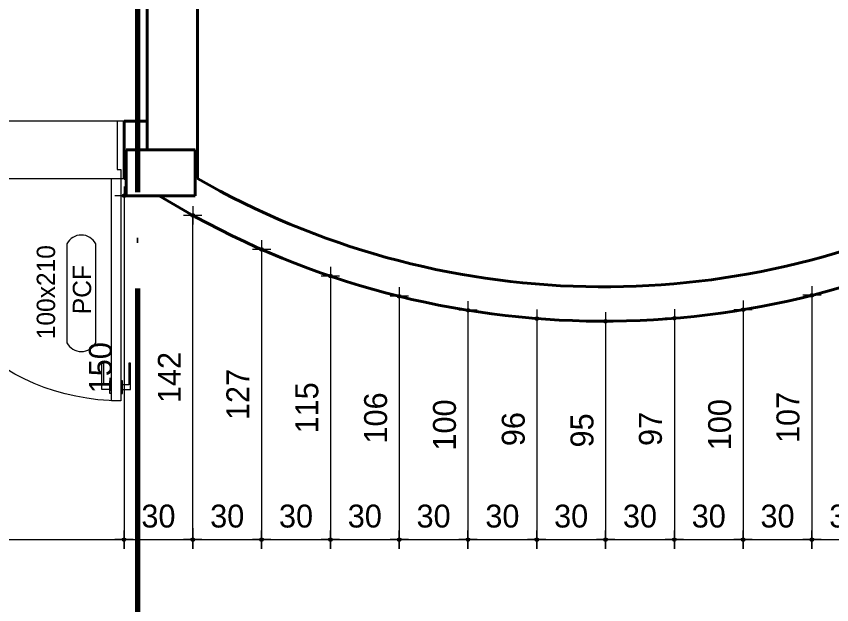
# Model space of a CAD drawing. Header units: millimetres. Extents: x 13204 to 24802, y 21209 to 40694.
# Drawn here: x 15569.4 to 15925, y 33020 to 33276.8 of the extents above; entities that cross this region are included whole.
import ezdxf
from ezdxf.enums import TextEntityAlignment as Align

# ---------------------------------------------------------------- set-up
doc = ezdxf.new("R2010")
doc.units = ezdxf.units.MM
doc.linetypes.add('ACAD_ISO04W100', pattern=[30, 24, -3, 0, -3])
for name, color, linetype, lineweight in [('COTAS', 30, 'Continuous', 5), ('ESPECARQ', 2, 'Continuous', 20), ('Esquadrias', 2, 'Continuous', 20), ('Linha Corte', 7, 'Continuous', 70), ('PAREDE', 1, 'Continuous', 40), ('Paredes', 1, 'Continuous', 40), ('PISO', 5, 'Continuous', 5), ('TEXTO', 4, 'Continuous', 5)]:
    doc.layers.add(name, color=color, linetype=linetype, lineweight=lineweight)
doc.styles.add('LANA', font='stylu.ttf')
doc.styles.add('REGUA60', font='cityb___.ttf', dxfattribs={"width": 1.4})
doc.dimstyles.new('COTA 50', dxfattribs={"dimscale": 0, "dimtxt": 10, "dimasz": 0.5, "dimexe": 1.25, "dimexo": 5, "dimgap": 5, "dimtad": 1, "dimdec": 0, "dimtxsty": 'LANA', "dimblk": 'cota', "dimcen": 2.5, "dimse2": 1, "dimclrd": 256, "dimclre": 256, "dimclrt": 256, "dimaunit": 1, "dimadec": 0, "dimazin": 0, "dimtfac": 1, "dimtdec": 0, "dimtmove": 0, "dimatfit": 3, "dimldrblk": 'DOTSMALL', "dimfxl": 5, "dimfxlon": 1, "dimtzin": 9, "dimlwd": -1, "dimlwe": -1, "dimarcsym": 0})

# ---------------------------------------------------------------- blocks, each defined once
blk = doc.blocks.new('P20X30V')
at = {"layer": 'Paredes'}
for p, q in [((0.1, 0.15), (-0.1, 0.15)), ((-0.1, 0.15), (-0.1, -0.15)), ((0.1, -0.15), (0.1, 0.15)), ((-0.1, -0.15), (0.1, -0.15)), ((0.0345, -0.1497), (0.0345, -0.1497))]:
    blk.add_line(p, q, dxfattribs=at)
blk = doc.blocks.new('*U26', base_point=(58999.28, 5578.06))
at = {"layer": 'Esquadrias'}
for p, q in [((58997.78, 5675.06), (58993.78, 5675.06)), ((58993.78, 5675.06), (58993.78, 5578.06)), ((58997.78, 5578.06), (58997.78, 5675.06)), ((58993.03, 5670.06), (58989.53, 5670.06)), ((58989.53, 5670.06), (58989.53, 5658.56)), ((58993.78, 5671.81), (58993.03, 5671.81)), ((58993.03, 5671.81), (58993.03, 5666.31)), ((58997.78, 5671.81), (58998.53, 5671.81)), ((58998.53, 5671.81), (58998.53, 5666.31)), ((58998.53, 5670.06), (59002.03, 5670.06)), ((59002.03, 5670.06), (59002.03, 5658.56)), ((58990.28, 5658.56), (58990.28, 5668.06)), ((58990.28, 5668.06), (58993.03, 5668.06)), ((58993.03, 5666.31), (58993.78, 5666.31)), ((58998.53, 5666.31), (58997.78, 5666.31)), ((59001.28, 5668.06), (58998.53, 5668.06)), ((59001.28, 5658.56), (59001.28, 5668.06)), ((58989.53, 5658.56), (58990.28, 5658.56)), ((59002.03, 5658.56), (59001.28, 5658.56)), ((58900.78, 5578.06), (58899.28, 5578.06)), ((58900.78, 5574.06), (58900.78, 5578.06)), ((58993.78, 5578.06), (58997.78, 5578.06)), ((58997.78, 5578.06), (58999.28, 5578.06)), ((58997.78, 5574.06), (58997.78, 5578.06)), ((58902.28, 5574.06), (58900.78, 5574.06)), ((58902.28, 5553.06), (58902.28, 5574.06)), ((58996.28, 5553.06), (58996.28, 5574.06)), ((58996.28, 5574.06), (58997.78, 5574.06)), ((58899.28, 5553.06), (58902.28, 5553.06)), ((58999.28, 5553.06), (58996.28, 5553.06))]:
    blk.add_line(p, q, dxfattribs=at)
at = {"layer": 'Esquadrias', "color": 0}
blk.add_arc((58997.78, 5578.06), 97, 90, 180, dxfattribs=at)
blk = doc.blocks.new('INDESQ2')
at = {"color": 0, "linetype": 'ByBlock'}
for p, q in [((4.318, 2.959), (-4.318, 2.959)), ((-4.318, 0.438), (4.318, 0.438))]:
    blk.add_line(p, q, dxfattribs=at)
at = {"color": 0}
for centre, start, end in [((-3.665, 1.698), 117.36541, 242.63459), ((3.665, 1.698), 297.36541, 62.63459)]:
    blk.add_arc(centre, 1.42, start, end, dxfattribs=at)
at = {"style": 'REGUA60', "width": 1.4, "flags": 9}
blk.add_attdef('LOCAL', text='', height=1.5, dxfattribs=at).set_placement((-0.08, -4.348), align=Align.CENTER)
at = {"layer": 'ESPECARQ', "color": 0, "style": 'REGUA60'}
for tag, width, p in [('COD', 1.1, (-0.08, 0.951)), ('DIM', 1.4, (-0.08, -2.169))]:
    blk.add_attdef(tag, text='', height=1.5, dxfattribs=dict(at, width=width)).set_placement(p, align=Align.CENTER)
blk = doc.blocks.new('cota')
at = {"layer": 'COTAS'}
blk.add_hatch(color=256, dxfattribs=at).paths.add_polyline_path([(-1.6, 0, 1), (1.6, 0, 1)])
for points in [[(0, 1.6), (0, 8)], [(-1.6, 0), (-8, 0)], [(8, 0), (1.6, 0)], [(0, -8), (0, -1.6)]]:
    blk.add_lwpolyline(points, dxfattribs=at)
blk.add_circle((0, 0), 1.6, dxfattribs=at)
blk = doc.blocks.new('*D363')
at = {"layer": 'COTAS', "transparency": 16777216}
for p, q in [((15162.4, 33053.36), (15162.4, 33047.11)), ((15162.9, 33048.36), (15615.85, 33048.36))]:
    blk.add_line(p, q, dxfattribs=at)
at = {"layer": 'Defpoints', "color": 0, "transparency": 16777216}
for p in [(15162.4, 33205.94), (15616.35, 33048.36), (15616.35, 33048.36)]:
    blk.add_point(p, dxfattribs=at)
at = {"layer": 'COTAS', "transparency": 16777216, "xscale": 0.5, "yscale": 0.5, "zscale": 0.5, "rotation": 180}
blk.add_blockref('cota', (15162.4, 33048.36), dxfattribs=at)
at = {"layer": 'COTAS', "transparency": 16777216, "xscale": 0.5, "yscale": 0.5, "zscale": 0.5}
blk.add_blockref('cota', (15616.35, 33048.36), dxfattribs=at)
at = {"layer": 'COTAS', "transparency": 16777216, "insert": (15389.37, 33058.58), "char_height": 10, "attachment_point": 5, "style": 'LANA'}
blk.add_mtext('454', dxfattribs=at)
blk = doc.blocks.new('_DotSmall')
at = {"layer": 'PAREDE', "color": 0, "const_width": 0.5}
blk.add_lwpolyline([(-0.0625, 0, 1), (0.0625, 0, 1)], format="xyb", close=True, dxfattribs=at)
blk = doc.blocks.new('*D364')
at = {"layer": 'COTAS', "transparency": 16777216}
for p, q in [((15616.35, 33053.36), (15616.35, 33047.11)), ((15616.85, 33048.36), (15645.85, 33048.36))]:
    blk.add_line(p, q, dxfattribs=at)
at = {"layer": 'Defpoints', "color": 0, "transparency": 16777216}
for p in [(15616.35, 33205.94), (15646.35, 33189.88), (15646.35, 33048.36)]:
    blk.add_point(p, dxfattribs=at)
at = {"layer": 'COTAS', "transparency": 16777216, "xscale": 0.5, "yscale": 0.5, "zscale": 0.5, "rotation": 180}
blk.add_blockref('cota', (15616.35, 33048.36), dxfattribs=at)
at = {"layer": 'COTAS', "transparency": 16777216, "xscale": 0.5, "yscale": 0.5, "zscale": 0.5}
blk.add_blockref('cota', (15646.35, 33048.36), dxfattribs=at)
at = {"layer": 'COTAS', "transparency": 16777216, "insert": (15631.35, 33058.58), "char_height": 10, "attachment_point": 5, "style": 'LANA'}
blk.add_mtext('30', dxfattribs=at)
blk = doc.blocks.new('*D365')
at = {"layer": 'COTAS', "transparency": 16777216}
for p, q in [((15621.35, 33198.44), (15615.1, 33198.44)), ((15616.35, 33197.94), (15616.35, 33048.86))]:
    blk.add_line(p, q, dxfattribs=at)
at = {"layer": 'Defpoints', "color": 0, "transparency": 16777216}
for p in [(15632.35, 33198.44), (15616.35, 33048.36), (15632.35, 33048.36)]:
    blk.add_point(p, dxfattribs=at)
at = {"layer": 'COTAS', "transparency": 16777216, "xscale": 0.5, "yscale": 0.5, "zscale": 0.5}
for p, rotation in [((15616.35, 33198.44), 90), ((15616.35, 33048.36), 270)]:
    blk.add_blockref('cota', p, dxfattribs=dict(at, rotation=rotation))
at = {"layer": 'COTAS', "transparency": 16777216, "insert": (15606.1, 33123.4), "char_height": 10, "attachment_point": 5, "rotation": 90, "style": 'LANA'}
blk.add_mtext('150', dxfattribs=at)
blk = doc.blocks.new('*D357')
at = {"layer": 'COTAS', "transparency": 16777216}
for p, q in [((15646.35, 33053.36), (15646.35, 33047.11)), ((15646.85, 33048.36), (15675.85, 33048.36))]:
    blk.add_line(p, q, dxfattribs=at)
at = {"layer": 'Defpoints', "color": 0, "transparency": 16777216}
for p in [(15646.35, 33189.88), (15676.35, 33175.04), (15676.35, 33048.36)]:
    blk.add_point(p, dxfattribs=at)
at = {"layer": 'COTAS', "transparency": 16777216, "xscale": 0.5, "yscale": 0.5, "zscale": 0.5, "rotation": 180}
blk.add_blockref('cota', (15646.35, 33048.36), dxfattribs=at)
at = {"layer": 'COTAS', "transparency": 16777216, "xscale": 0.5, "yscale": 0.5, "zscale": 0.5}
blk.add_blockref('cota', (15676.35, 33048.36), dxfattribs=at)
at = {"layer": 'COTAS', "transparency": 16777216, "insert": (15661.35, 33058.58), "char_height": 10, "attachment_point": 5, "style": 'LANA'}
blk.add_mtext('30', dxfattribs=at)
blk = doc.blocks.new('*D358')
at = {"layer": 'COTAS', "transparency": 16777216}
for p, q in [((15676.35, 33053.36), (15676.35, 33047.11)), ((15676.85, 33048.36), (15705.85, 33048.36))]:
    blk.add_line(p, q, dxfattribs=at)
at = {"layer": 'Defpoints', "color": 0, "transparency": 16777216}
for p in [(15676.35, 33175.04), (15706.35, 33163.37), (15706.35, 33048.36)]:
    blk.add_point(p, dxfattribs=at)
at = {"layer": 'COTAS', "transparency": 16777216, "xscale": 0.5, "yscale": 0.5, "zscale": 0.5, "rotation": 180}
blk.add_blockref('cota', (15676.35, 33048.36), dxfattribs=at)
at = {"layer": 'COTAS', "transparency": 16777216, "xscale": 0.5, "yscale": 0.5, "zscale": 0.5}
blk.add_blockref('cota', (15706.35, 33048.36), dxfattribs=at)
at = {"layer": 'COTAS', "transparency": 16777216, "insert": (15691.35, 33058.58), "char_height": 10, "attachment_point": 5, "style": 'LANA'}
blk.add_mtext('30', dxfattribs=at)
blk = doc.blocks.new('*D359')
at = {"layer": 'COTAS', "transparency": 16777216}
for p, q in [((15706.35, 33053.36), (15706.35, 33047.11)), ((15706.85, 33048.36), (15735.85, 33048.36))]:
    blk.add_line(p, q, dxfattribs=at)
at = {"layer": 'Defpoints', "color": 0, "transparency": 16777216}
for p in [(15706.35, 33163.37), (15736.35, 33154.58), (15736.35, 33048.36)]:
    blk.add_point(p, dxfattribs=at)
at = {"layer": 'COTAS', "transparency": 16777216, "xscale": 0.5, "yscale": 0.5, "zscale": 0.5, "rotation": 180}
blk.add_blockref('cota', (15706.35, 33048.36), dxfattribs=at)
at = {"layer": 'COTAS', "transparency": 16777216, "xscale": 0.5, "yscale": 0.5, "zscale": 0.5}
blk.add_blockref('cota', (15736.35, 33048.36), dxfattribs=at)
at = {"layer": 'COTAS', "transparency": 16777216, "insert": (15721.35, 33058.58), "char_height": 10, "attachment_point": 5, "style": 'LANA'}
blk.add_mtext('30', dxfattribs=at)
blk = doc.blocks.new('*D360')
at = {"layer": 'COTAS', "transparency": 16777216}
for p, q in [((15736.35, 33053.36), (15736.35, 33047.11)), ((15736.85, 33048.36), (15765.85, 33048.36))]:
    blk.add_line(p, q, dxfattribs=at)
at = {"layer": 'Defpoints', "color": 0, "transparency": 16777216}
for p in [(15736.35, 33154.58), (15766.35, 33148.45), (15766.35, 33048.36)]:
    blk.add_point(p, dxfattribs=at)
at = {"layer": 'COTAS', "transparency": 16777216, "xscale": 0.5, "yscale": 0.5, "zscale": 0.5, "rotation": 180}
blk.add_blockref('cota', (15736.35, 33048.36), dxfattribs=at)
at = {"layer": 'COTAS', "transparency": 16777216, "xscale": 0.5, "yscale": 0.5, "zscale": 0.5}
blk.add_blockref('cota', (15766.35, 33048.36), dxfattribs=at)
at = {"layer": 'COTAS', "transparency": 16777216, "insert": (15751.35, 33058.58), "char_height": 10, "attachment_point": 5, "style": 'LANA'}
blk.add_mtext('30', dxfattribs=at)
blk = doc.blocks.new('*D340')
at = {"layer": 'COTAS', "transparency": 16777216}
for p, q in [((15766.35, 33053.36), (15766.35, 33047.11)), ((15766.85, 33048.36), (15795.85, 33048.36))]:
    blk.add_line(p, q, dxfattribs=at)
at = {"layer": 'Defpoints', "color": 0, "transparency": 16777216}
for p in [(15766.35, 33148.45), (15796.35, 33144.84), (15796.35, 33048.36)]:
    blk.add_point(p, dxfattribs=at)
at = {"layer": 'COTAS', "transparency": 16777216, "xscale": 0.5, "yscale": 0.5, "zscale": 0.5, "rotation": 180}
blk.add_blockref('cota', (15766.35, 33048.36), dxfattribs=at)
at = {"layer": 'COTAS', "transparency": 16777216, "xscale": 0.5, "yscale": 0.5, "zscale": 0.5}
blk.add_blockref('cota', (15796.35, 33048.36), dxfattribs=at)
at = {"layer": 'COTAS', "transparency": 16777216, "insert": (15781.35, 33058.58), "char_height": 10, "attachment_point": 5, "style": 'LANA'}
blk.add_mtext('30', dxfattribs=at)
blk = doc.blocks.new('*D341')
at = {"layer": 'COTAS', "transparency": 16777216}
for p, q in [((15796.35, 33053.36), (15796.35, 33047.11)), ((15796.85, 33048.36), (15825.85, 33048.36))]:
    blk.add_line(p, q, dxfattribs=at)
at = {"layer": 'Defpoints', "color": 0, "transparency": 16777216}
for p in [(15796.35, 33144.84), (15826.35, 33143.69), (15826.35, 33048.36)]:
    blk.add_point(p, dxfattribs=at)
at = {"layer": 'COTAS', "transparency": 16777216, "xscale": 0.5, "yscale": 0.5, "zscale": 0.5, "rotation": 180}
blk.add_blockref('cota', (15796.35, 33048.36), dxfattribs=at)
at = {"layer": 'COTAS', "transparency": 16777216, "xscale": 0.5, "yscale": 0.5, "zscale": 0.5}
blk.add_blockref('cota', (15826.35, 33048.36), dxfattribs=at)
at = {"layer": 'COTAS', "transparency": 16777216, "insert": (15811.35, 33058.58), "char_height": 10, "attachment_point": 5, "style": 'LANA'}
blk.add_mtext('30', dxfattribs=at)
blk = doc.blocks.new('*D342')
at = {"layer": 'COTAS', "transparency": 16777216}
for p, q in [((15826.35, 33053.36), (15826.35, 33047.11)), ((15826.85, 33048.36), (15855.85, 33048.36))]:
    blk.add_line(p, q, dxfattribs=at)
at = {"layer": 'Defpoints', "color": 0, "transparency": 16777216}
for p in [(15826.35, 33143.69), (15856.35, 33144.98), (15856.35, 33048.36)]:
    blk.add_point(p, dxfattribs=at)
at = {"layer": 'COTAS', "transparency": 16777216, "xscale": 0.5, "yscale": 0.5, "zscale": 0.5, "rotation": 180}
blk.add_blockref('cota', (15826.35, 33048.36), dxfattribs=at)
at = {"layer": 'COTAS', "transparency": 16777216, "xscale": 0.5, "yscale": 0.5, "zscale": 0.5}
blk.add_blockref('cota', (15856.35, 33048.36), dxfattribs=at)
at = {"layer": 'COTAS', "transparency": 16777216, "insert": (15841.35, 33058.58), "char_height": 10, "attachment_point": 5, "style": 'LANA'}
blk.add_mtext('30', dxfattribs=at)
blk = doc.blocks.new('*D343')
at = {"layer": 'COTAS', "transparency": 16777216}
for p, q in [((15856.35, 33053.36), (15856.35, 33047.11)), ((15856.85, 33048.36), (15885.85, 33048.36))]:
    blk.add_line(p, q, dxfattribs=at)
at = {"layer": 'Defpoints', "color": 0, "transparency": 16777216}
for p in [(15886.35, 33148.72), (15856.35, 33144.98), (15886.35, 33048.36)]:
    blk.add_point(p, dxfattribs=at)
at = {"layer": 'COTAS', "transparency": 16777216, "xscale": 0.5, "yscale": 0.5, "zscale": 0.5, "rotation": 180}
blk.add_blockref('cota', (15856.35, 33048.36), dxfattribs=at)
at = {"layer": 'COTAS', "transparency": 16777216, "xscale": 0.5, "yscale": 0.5, "zscale": 0.5}
blk.add_blockref('cota', (15886.35, 33048.36), dxfattribs=at)
at = {"layer": 'COTAS', "transparency": 16777216, "insert": (15871.35, 33058.58), "char_height": 10, "attachment_point": 5, "style": 'LANA'}
blk.add_mtext('30', dxfattribs=at)
blk = doc.blocks.new('*D344')
at = {"layer": 'COTAS', "transparency": 16777216}
for p, q in [((15886.35, 33053.36), (15886.35, 33047.11)), ((15886.85, 33048.36), (15915.85, 33048.36))]:
    blk.add_line(p, q, dxfattribs=at)
at = {"layer": 'Defpoints', "color": 0, "transparency": 16777216}
for p in [(15916.35, 33154.99), (15886.35, 33148.72), (15916.35, 33048.36)]:
    blk.add_point(p, dxfattribs=at)
at = {"layer": 'COTAS', "transparency": 16777216, "xscale": 0.5, "yscale": 0.5, "zscale": 0.5, "rotation": 180}
blk.add_blockref('cota', (15886.35, 33048.36), dxfattribs=at)
at = {"layer": 'COTAS', "transparency": 16777216, "xscale": 0.5, "yscale": 0.5, "zscale": 0.5}
blk.add_blockref('cota', (15916.35, 33048.36), dxfattribs=at)
at = {"layer": 'COTAS', "transparency": 16777216, "insert": (15901.35, 33058.58), "char_height": 10, "attachment_point": 5, "style": 'LANA'}
blk.add_mtext('30', dxfattribs=at)
blk = doc.blocks.new('*D345')
at = {"layer": 'COTAS', "transparency": 16777216}
for p, q in [((15916.35, 33053.36), (15916.35, 33047.11)), ((15916.85, 33048.36), (15945.85, 33048.36))]:
    blk.add_line(p, q, dxfattribs=at)
at = {"layer": 'Defpoints', "color": 0, "transparency": 16777216}
for p in [(15916.35, 33154.99), (15946.35, 33048.36), (15946.35, 33048.36)]:
    blk.add_point(p, dxfattribs=at)
at = {"layer": 'COTAS', "transparency": 16777216, "xscale": 0.5, "yscale": 0.5, "zscale": 0.5, "rotation": 180}
blk.add_blockref('cota', (15916.35, 33048.36), dxfattribs=at)
at = {"layer": 'COTAS', "transparency": 16777216, "xscale": 0.5, "yscale": 0.5, "zscale": 0.5}
blk.add_blockref('cota', (15946.35, 33048.36), dxfattribs=at)
at = {"layer": 'COTAS', "transparency": 16777216, "insert": (15931.35, 33058.58), "char_height": 10, "attachment_point": 5, "style": 'LANA'}
blk.add_mtext('30', dxfattribs=at)
blk = doc.blocks.new('*D319')
at = {"layer": 'COTAS', "transparency": 16777216}
for p, q in [((15646.35, 33048.86), (15646.35, 33189.38)), ((15646.35, 33048.36), (15645.1, 33048.36))]:
    blk.add_line(p, q, dxfattribs=at)
at = {"layer": 'Defpoints', "color": 0, "transparency": 16777216}
for p in [(15646.35, 33189.88), (15646.35, 33189.88), (15646.35, 33048.36)]:
    blk.add_point(p, dxfattribs=at)
at = {"layer": 'COTAS', "transparency": 16777216, "xscale": 0.5, "yscale": 0.5, "zscale": 0.5}
for p, rotation in [((15646.35, 33189.88), 90), ((15646.35, 33048.36), 270)]:
    blk.add_blockref('cota', p, dxfattribs=dict(at, rotation=rotation))
at = {"layer": 'COTAS', "transparency": 16777216, "insert": (15636.12, 33119.12), "char_height": 10, "attachment_point": 5, "rotation": 90, "style": 'LANA'}
blk.add_mtext('142', dxfattribs=at)
blk = doc.blocks.new('*D320')
at = {"layer": 'COTAS', "transparency": 16777216}
for p, q in [((15676.35, 33175.04), (15675.1, 33175.04)), ((15676.35, 33174.54), (15676.35, 33048.86))]:
    blk.add_line(p, q, dxfattribs=at)
at = {"layer": 'Defpoints', "color": 0, "transparency": 16777216}
for p in [(15676.35, 33175.04), (15676.35, 33048.36), (15676.35, 33048.36)]:
    blk.add_point(p, dxfattribs=at)
at = {"layer": 'COTAS', "transparency": 16777216, "xscale": 0.5, "yscale": 0.5, "zscale": 0.5}
for p, rotation in [((15676.35, 33175.04), 90), ((15676.35, 33048.36), 270)]:
    blk.add_blockref('cota', p, dxfattribs=dict(at, rotation=rotation))
at = {"layer": 'COTAS', "transparency": 16777216, "insert": (15665.99, 33111.7), "char_height": 10, "attachment_point": 5, "rotation": 90, "style": 'LANA'}
blk.add_mtext('127', dxfattribs=at)
blk = doc.blocks.new('*D321')
at = {"layer": 'COTAS', "transparency": 16777216}
for p, q in [((15706.35, 33163.37), (15705.1, 33163.37)), ((15706.35, 33162.87), (15706.35, 33048.86))]:
    blk.add_line(p, q, dxfattribs=at)
at = {"layer": 'Defpoints', "color": 0, "transparency": 16777216}
for p in [(15706.35, 33163.37), (15706.35, 33048.36), (15706.35, 33048.36)]:
    blk.add_point(p, dxfattribs=at)
at = {"layer": 'COTAS', "transparency": 16777216, "xscale": 0.5, "yscale": 0.5, "zscale": 0.5}
for p, rotation in [((15706.35, 33163.37), 90), ((15706.35, 33048.36), 270)]:
    blk.add_blockref('cota', p, dxfattribs=dict(at, rotation=rotation))
at = {"layer": 'COTAS', "transparency": 16777216, "insert": (15696.13, 33105.87), "char_height": 10, "attachment_point": 5, "rotation": 90, "style": 'LANA'}
blk.add_mtext('115', dxfattribs=at)
blk = doc.blocks.new('*D322')
at = {"layer": 'COTAS', "transparency": 16777216}
for p, q in [((15736.35, 33154.58), (15735.1, 33154.58)), ((15736.35, 33154.08), (15736.35, 33048.86))]:
    blk.add_line(p, q, dxfattribs=at)
at = {"layer": 'Defpoints', "color": 0, "transparency": 16777216}
for p in [(15736.35, 33154.58), (15736.35, 33048.36), (15736.35, 33048.36)]:
    blk.add_point(p, dxfattribs=at)
at = {"layer": 'COTAS', "transparency": 16777216, "xscale": 0.5, "yscale": 0.5, "zscale": 0.5}
for p, rotation in [((15736.35, 33154.58), 90), ((15736.35, 33048.36), 270)]:
    blk.add_blockref('cota', p, dxfattribs=dict(at, rotation=rotation))
at = {"layer": 'COTAS', "transparency": 16777216, "insert": (15726.12, 33101.47), "char_height": 10, "attachment_point": 5, "rotation": 90, "style": 'LANA'}
blk.add_mtext('106', dxfattribs=at)
blk = doc.blocks.new('*D323')
at = {"layer": 'COTAS', "transparency": 16777216}
for p, q in [((15766.35, 33148.45), (15765.1, 33148.45)), ((15766.35, 33147.95), (15766.35, 33048.86))]:
    blk.add_line(p, q, dxfattribs=at)
at = {"layer": 'Defpoints', "color": 0, "transparency": 16777216}
for p in [(15766.35, 33148.45), (15766.35, 33048.36), (15766.35, 33048.36)]:
    blk.add_point(p, dxfattribs=at)
at = {"layer": 'COTAS', "transparency": 16777216, "xscale": 0.5, "yscale": 0.5, "zscale": 0.5}
for p, rotation in [((15766.35, 33148.45), 90), ((15766.35, 33048.36), 270)]:
    blk.add_blockref('cota', p, dxfattribs=dict(at, rotation=rotation))
at = {"layer": 'COTAS', "transparency": 16777216, "insert": (15756.17, 33098.4), "char_height": 10, "attachment_point": 5, "rotation": 90, "style": 'LANA'}
blk.add_mtext('100', dxfattribs=at)
blk = doc.blocks.new('*D324')
at = {"layer": 'COTAS', "transparency": 16777216}
for p, q in [((15796.35, 33144.84), (15795.1, 33144.84)), ((15796.35, 33144.34), (15796.35, 33048.86))]:
    blk.add_line(p, q, dxfattribs=at)
at = {"layer": 'Defpoints', "color": 0, "transparency": 16777216}
for p in [(15796.35, 33144.84), (15796.35, 33048.36), (15796.35, 33048.36)]:
    blk.add_point(p, dxfattribs=at)
at = {"layer": 'COTAS', "transparency": 16777216, "xscale": 0.5, "yscale": 0.5, "zscale": 0.5}
for p, rotation in [((15796.35, 33144.84), 90), ((15796.35, 33048.36), 270)]:
    blk.add_blockref('cota', p, dxfattribs=dict(at, rotation=rotation))
at = {"layer": 'COTAS', "transparency": 16777216, "insert": (15786.16, 33096.6), "char_height": 10, "attachment_point": 5, "rotation": 90, "style": 'LANA'}
blk.add_mtext('96', dxfattribs=at)
blk = doc.blocks.new('*D325')
at = {"layer": 'COTAS', "transparency": 16777216}
for p, q in [((15826.35, 33143.69), (15825.1, 33143.69)), ((15826.35, 33143.19), (15826.35, 33048.86))]:
    blk.add_line(p, q, dxfattribs=at)
at = {"layer": 'Defpoints', "color": 0, "transparency": 16777216}
for p in [(15826.35, 33143.69), (15826.35, 33048.36), (15826.35, 33048.36)]:
    blk.add_point(p, dxfattribs=at)
at = {"layer": 'COTAS', "transparency": 16777216, "xscale": 0.5, "yscale": 0.5, "zscale": 0.5}
for p, rotation in [((15826.35, 33143.69), 90), ((15826.35, 33048.36), 270)]:
    blk.add_blockref('cota', p, dxfattribs=dict(at, rotation=rotation))
at = {"layer": 'COTAS', "transparency": 16777216, "insert": (15816.13, 33096.03), "char_height": 10, "attachment_point": 5, "rotation": 90, "style": 'LANA'}
blk.add_mtext('95', dxfattribs=at)
blk = doc.blocks.new('*D326')
at = {"layer": 'COTAS', "transparency": 16777216}
for p, q in [((15856.35, 33144.98), (15855.1, 33144.98)), ((15856.35, 33144.48), (15856.35, 33048.86))]:
    blk.add_line(p, q, dxfattribs=at)
at = {"layer": 'Defpoints', "color": 0, "transparency": 16777216}
for p in [(15856.35, 33144.98), (15856.35, 33048.36), (15856.35, 33048.36)]:
    blk.add_point(p, dxfattribs=at)
at = {"layer": 'COTAS', "transparency": 16777216, "xscale": 0.5, "yscale": 0.5, "zscale": 0.5}
for p, rotation in [((15856.35, 33144.98), 90), ((15856.35, 33048.36), 270)]:
    blk.add_blockref('cota', p, dxfattribs=dict(at, rotation=rotation))
at = {"layer": 'COTAS', "transparency": 16777216, "insert": (15845.99, 33096.67), "char_height": 10, "attachment_point": 5, "rotation": 90, "style": 'LANA'}
blk.add_mtext('97', dxfattribs=at)
blk = doc.blocks.new('*D327')
at = {"layer": 'COTAS', "transparency": 16777216}
for p, q in [((15886.35, 33148.72), (15885.1, 33148.72)), ((15886.35, 33148.22), (15886.35, 33048.86))]:
    blk.add_line(p, q, dxfattribs=at)
at = {"layer": 'Defpoints', "color": 0, "transparency": 16777216}
for p in [(15886.35, 33148.72), (15886.35, 33048.36), (15886.35, 33048.36)]:
    blk.add_point(p, dxfattribs=at)
at = {"layer": 'COTAS', "transparency": 16777216, "xscale": 0.5, "yscale": 0.5, "zscale": 0.5}
for p, rotation in [((15886.35, 33148.72), 90), ((15886.35, 33048.36), 270)]:
    blk.add_blockref('cota', p, dxfattribs=dict(at, rotation=rotation))
at = {"layer": 'COTAS', "transparency": 16777216, "insert": (15876.17, 33098.54), "char_height": 10, "attachment_point": 5, "rotation": 90, "style": 'LANA'}
blk.add_mtext('100', dxfattribs=at)
blk = doc.blocks.new('*D328')
at = {"layer": 'COTAS', "transparency": 16777216}
for p, q in [((15916.35, 33154.99), (15915.1, 33154.99)), ((15916.35, 33154.49), (15916.35, 33048.86))]:
    blk.add_line(p, q, dxfattribs=at)
at = {"layer": 'Defpoints', "color": 0, "transparency": 16777216}
for p in [(15916.35, 33154.99), (15916.35, 33048.36), (15916.35, 33048.36)]:
    blk.add_point(p, dxfattribs=at)
at = {"layer": 'COTAS', "transparency": 16777216, "xscale": 0.5, "yscale": 0.5, "zscale": 0.5}
for p, rotation in [((15916.35, 33154.99), 90), ((15916.35, 33048.36), 270)]:
    blk.add_blockref('cota', p, dxfattribs=dict(at, rotation=rotation))
at = {"layer": 'COTAS', "transparency": 16777216, "insert": (15905.95, 33101.68), "char_height": 10, "attachment_point": 5, "rotation": 90, "style": 'LANA'}
blk.add_mtext('107', dxfattribs=at)

msp = doc.modelspace()

# ---------------------------------------------------------------- linework, layer by layer
at = {"layer": 'Linha Corte', "linetype": 'ACAD_ISO04W100', "ltscale": 7}
msp.add_line((15622.23, 34208.44), (15622.23, 32208.44), dxfattribs=at)
at = {"layer": 'PAREDE'}
for radius, start in [(355.63, 240.128), (370.63, 238.4607)]:
    msp.add_arc((15825.52, 33514.32), radius, start, 297.3483, dxfattribs=at)
at = {"layer": 'Paredes'}
for p, q in [((15626.4, 33510.94), (15626.4, 33218.44)), ((15648.4, 33315.94), (15648.4, 33205.94)), ((15626.4, 33230.94), (15616.4, 33230.94)), ((15616.4, 33230.94), (15616.4, 33205.94)), ((15616.4, 33205.94), (15617.35, 33205.94))]:
    msp.add_line(p, q, dxfattribs=at)
at = {"layer": 'PISO'}
msp.add_lwpolyline([(15516.4, 33230.94), (15516.4, 33205.94), (15616.4, 33205.94), (15616.4, 33230.94)], close=True, dxfattribs=at)

# ---------------------------------------------------------------- block references
at = {"layer": 'Esquadrias', "color": 5, "xscale": -1, "rotation": 180}
msp.add_blockref('*U26', (15616.4, 33205.94), dxfattribs=at)
at = {"layer": 'PAREDE', "color": 6, "xscale": 100, "yscale": 100, "zscale": 100, "rotation": 90}
msp.add_blockref('P20X30V', (15632.35, 33208.44), dxfattribs=at)
msp.add_blockref('P20X30V', (15632.35, 33208.44), dxfattribs=at)
at = {"layer": 'TEXTO'}
ref = msp.add_blockref('INDESQ2', (15589.22, 33155.88), dxfattribs=dict(at, xscale=4.999999999999704, yscale=4.999999999999704, zscale=4.999999999999704, rotation=269.9933850202379))
ref.add_attrib('COD', 'PCF', dxfattribs={"layer": 'ESPECARQ', "color": 0, "height": 8, "rotation": 89.9934, "style": 'LANA'}).set_placement((15602, 33157.46), align=Align.CENTER)
ref.add_attrib('DIM', '100x210', dxfattribs={"layer": 'ESPECARQ', "color": 0, "height": 8, "rotation": 89.9934, "style": 'LANA'}).set_placement((15586.27, 33156.36), align=Align.CENTER)

# ---------------------------------------------------------------- dimensions: what is measured, and where the dimension line sits
at = {"layer": 'COTAS'}
for base, p1, p2, override, picture, middle in [((15616.35, 33048.36), (15162.4, 33205.94), (15616.35, 33048.36), {"dimscale": 1}, '*D363', (15389.37, 33058.58)), ((15646.35, 33048.36), (15616.35, 33205.94), (15646.35, 33189.88), {"dimscale": 1}, '*D364', (15631.35, 33058.58)), ((15676.35, 33048.36), (15646.35, 33189.88), (15676.35, 33175.04), {"dimscale": 1}, '*D357', (15661.35, 33058.58)), ((15706.35, 33048.36), (15676.35, 33175.04), (15706.35, 33163.37), {"dimscale": 1, "dimtmove": 1}, '*D358', (15691.35, 33058.58)), ((15736.35, 33048.36), (15706.35, 33163.37), (15736.35, 33154.58), {"dimscale": 1, "dimtmove": 1}, '*D359', (15721.35, 33058.58)), ((15766.35, 33048.36), (15736.35, 33154.58), (15766.35, 33148.45), {"dimscale": 1, "dimtmove": 1}, '*D360', (15751.35, 33058.58)), ((15916.35, 33048.36), (15886.35, 33148.72), (15916.35, 33154.99), {"dimscale": 1, "dimtmove": 1}, '*D344', (15901.35, 33058.58)), ((15946.35, 33048.36), (15916.35, 33154.99), (15946.35, 33048.36), {"dimscale": 1, "dimtmove": 1}, '*D345', (15931.35, 33058.58)), ((15796.35, 33048.36), (15766.35, 33148.45), (15796.35, 33144.84), {"dimscale": 1, "dimtmove": 1}, '*D340', (15781.35, 33058.58)), ((15886.35, 33048.36), (15856.35, 33144.98), (15886.35, 33148.72), {"dimscale": 1, "dimtmove": 1}, '*D343', (15871.35, 33058.58)), ((15826.35, 33048.36), (15796.35, 33144.84), (15826.35, 33143.69), {"dimscale": 1, "dimtmove": 1}, '*D341', (15811.35, 33058.58)), ((15856.35, 33048.36), (15826.35, 33143.69), (15856.35, 33144.98), {"dimscale": 1, "dimtmove": 1}, '*D342', (15841.35, 33058.58))]:
    dim = msp.add_linear_dim(base=base, p1=p1, p2=p2, dimstyle='COTA 50', override=override, dxfattribs=at)
    dim.commit()
    dim.dimension.update_dxf_attribs({"geometry": picture, "text_midpoint": middle})
for base, p1, p2, picture, middle in [((15616.35, 33048.36), (15632.35, 33198.44), (15632.35, 33048.36), '*D365', (15606.1, 33123.4)), ((15646.35, 33189.88), (15646.35, 33048.36), (15646.35, 33189.88), '*D319', (15636.12, 33119.12)), ((15676.35, 33048.36), (15676.35, 33175.04), (15676.35, 33048.36), '*D320', (15665.99, 33111.7)), ((15706.35, 33048.36), (15706.35, 33163.37), (15706.35, 33048.36), '*D321', (15696.13, 33105.87)), ((15736.35, 33048.36), (15736.35, 33154.58), (15736.35, 33048.36), '*D322', (15726.12, 33101.47)), ((15916.35, 33048.36), (15916.35, 33154.99), (15916.35, 33048.36), '*D328', (15905.95, 33101.68)), ((15766.35, 33048.36), (15766.35, 33148.45), (15766.35, 33048.36), '*D323', (15756.17, 33098.4)), ((15886.35, 33048.36), (15886.35, 33148.72), (15886.35, 33048.36), '*D327', (15876.17, 33098.54)), ((15796.35, 33048.36), (15796.35, 33144.84), (15796.35, 33048.36), '*D324', (15786.16, 33096.6)), ((15826.35, 33048.36), (15826.35, 33143.69), (15826.35, 33048.36), '*D325', (15816.13, 33096.03)), ((15856.35, 33048.36), (15856.35, 33144.98), (15856.35, 33048.36), '*D326', (15845.99, 33096.67))]:
    dim = msp.add_linear_dim(base=base, p1=p1, p2=p2, angle=90, dimstyle='COTA 50', override={"dimscale": 1}, dxfattribs=at)
    dim.commit()
    dim.dimension.update_dxf_attribs({"geometry": picture, "text_midpoint": middle})

doc.saveas('drawing.dxf')
